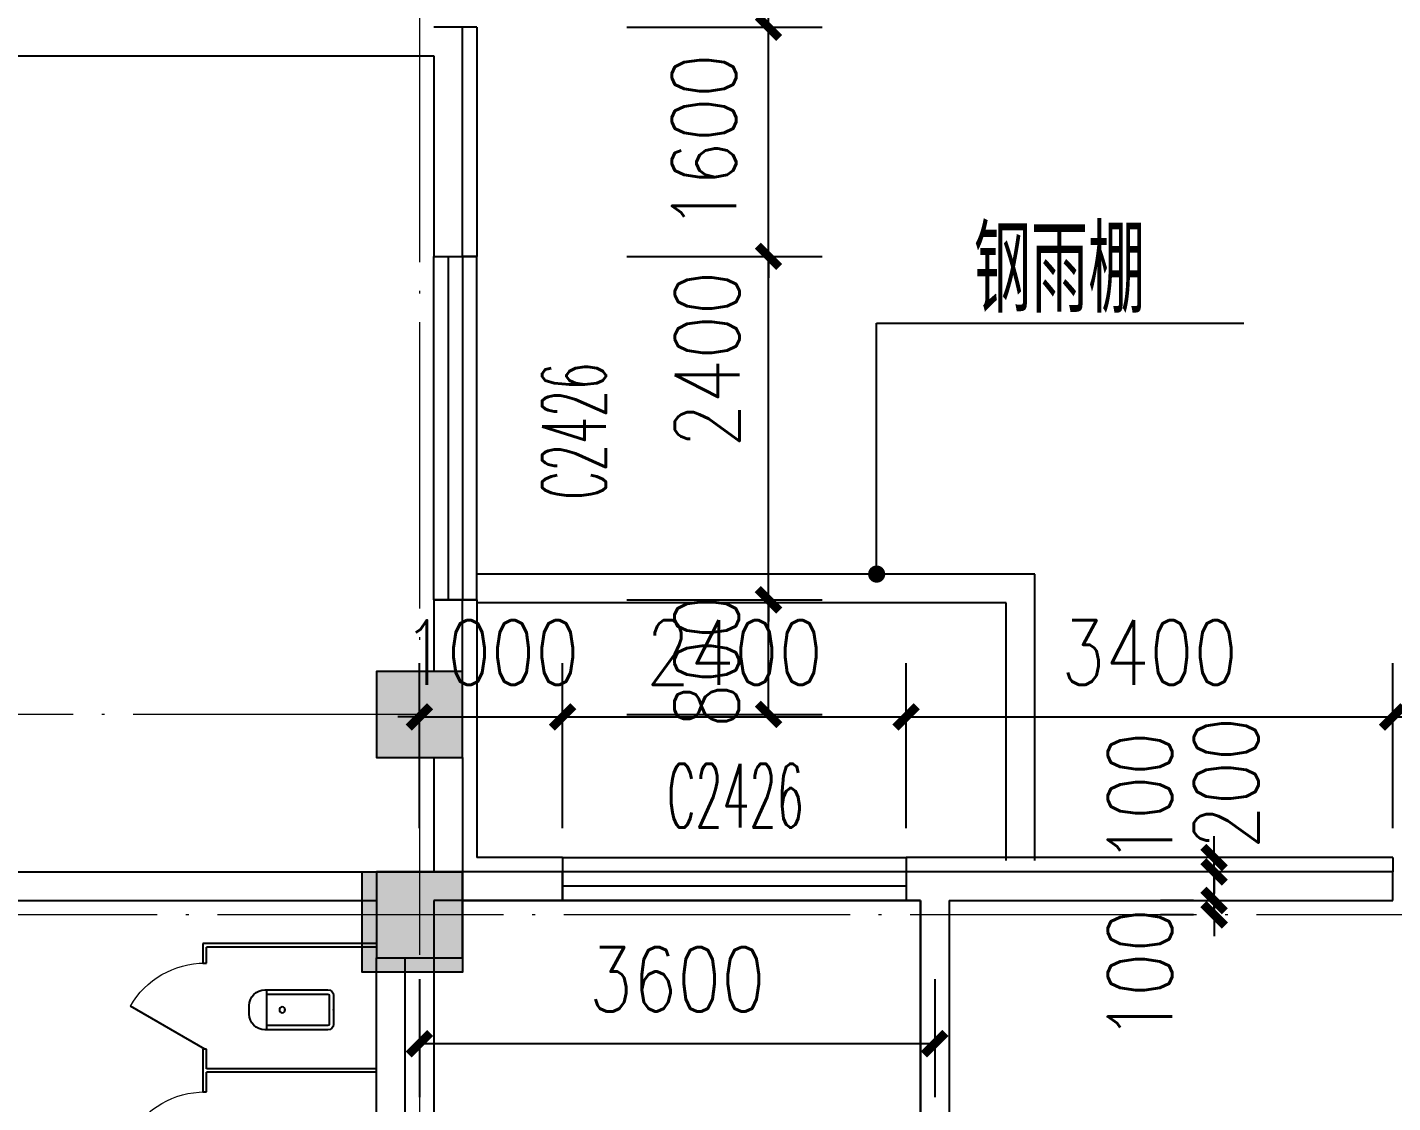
# Model space of a CAD drawing. Extents: x 1417642 to 3570900, y 124798 to 1191112.
# Drawn here: x 1464639 to 1474179, y 541058 to 548571 of the extents above; entities that cross this region are included whole.
import ezdxf

# ---------------------------------------------------------------- set-up
doc = ezdxf.new("R2010")
doc.units = 0
doc.header["$LTSCALE"] = 1000
doc.header["$MEASUREMENT"] = 0
doc.linetypes.add('DOTE', pattern=[2.42, 2, -0.2, 0.02, -0.2])
doc.layers.get('0').update_dxf_attribs({"linetype": 'CONTINUOUS'})
doc.layers.get('Defpoints').update_dxf_attribs({"linetype": 'CONTINUOUS'})
for name, color, linetype in [('colu', 2, 'CONTINUOUS'), ('COLUMN', 9, 'CONTINUOUS'), ('DIM_LEAD', 3, 'CONTINUOUS'), ('DIM_SYMB', 3, 'CONTINUOUS'), ('DOTE', 1, 'DOTE'), ('LATRINE', 6, 'CONTINUOUS'), ('LVTRY', 6, 'CONTINUOUS'), ('PUB_DIM', 3, 'CONTINUOUS'), ('PUB_HATCH', 8, 'CONTINUOUS'), ('PUB_TEXT', 40, 'CONTINUOUS'), ('STAIR', 2, 'CONTINUOUS'), ('SURFACE', 6, 'CONTINUOUS'), ('tiaozheng', 20, 'CONTINUOUS'), ('WALL', 4, 'CONTINUOUS'), ('WINDOW', 2, 'CONTINUOUS'), ('WINDOW_TEXT', 7, 'CONTINUOUS'), ('柱填充', 8, 'CONTINUOUS'), ('柱填充 @ 1', 8, 'CONTINUOUS')]:
    doc.layers.add(name, color=color, linetype=linetype)
doc.styles.add('_TCH_WINDOW', font='ROMANS.shx', dxfattribs={"width": 0.7, "height": 400, "bigfont": 'Z.shx'})
doc.styles.add('DIM_FONT', font='SIMPLEX.shx', dxfattribs={"width": 0.8})
doc.styles.add('Z', font='ROMANS', dxfattribs={"width": 0.7, "bigfont": 'Z'})
doc.dimstyles.new('DIMN150', dxfattribs={"dimscale": 1.5, "dimtxt": 300, "dimasz": 100, "dimexe": 250, "dimexo": 300, "dimgap": 150, "dimtad": 1, "dimdec": 0, "dimzin": 0, "dimdsep": 46, "dimtxsty": 'DIM_FONT', "dimblk": 'ARCHTICK', "dimcen": 0.09, "dimdle": 1.5, "dimclrt": 7, "dimazin": 2, "dimtfac": 1, "dimtdec": 0, "dimtix": 1, "dimtmove": 2, "dimatfit": 3, "dimldrblk": 'ARCHTICK', "dimfxl": 1, "dimtolj": 1, "dimtzin": 0, "dimarcsym": 0})

# ---------------------------------------------------------------- blocks, each defined once
blk = doc.blocks.new('5873')
at = {"layer": '柱填充 @ 1', "ltscale": 1000}
blk.add_hatch(color=256, dxfattribs=at).paths.add_polyline_path([(1531127.6, 714085.4), (1531827.6, 714085.4), (1531827.6, 713385.4), (1531127.6, 713385.4)])
at = {"layer": 'colu', "ltscale": 1000}
blk.add_lwpolyline([(1531127.6, 714085.4), (1531827.6, 714085.4), (1531827.6, 713385.4), (1531127.6, 713385.4)], close=True, dxfattribs=at)
blk = doc.blocks.new('896')
at = {"layer": '柱填充'}
h = blk.add_hatch(color=256, dxfattribs=at)
h.paths.add_polyline_path([(1580872.8, 568265.1), (1580872.8, 568965.1), (1580272.8, 568965.1), (1580272.8, 568265.1)])
h.paths.add_polyline_path([(1572872.8, 568265.1), (1572872.8, 568965.1), (1572272.8, 568965.1), (1572272.8, 568265.1)])
h.paths.add_polyline_path([(1564872.8, 568265.1), (1564872.8, 568965.1), (1564272.8, 568965.1), (1564272.8, 568265.1)])
h.paths.add_polyline_path([(1556872.8, 568265.1), (1556872.8, 568965.1), (1556272.8, 568965.1), (1556272.8, 568265.1)])
h.paths.add_polyline_path([(1546872.8, 568265.1), (1546872.8, 568965.1), (1546272.8, 568965.1), (1546272.8, 568265.1)])
h.paths.add_polyline_path([(1536872.8, 568265.1), (1536872.8, 568965.1), (1536272.8, 568965.1), (1536272.8, 568265.1)])
h.paths.add_polyline_path([(1533272.8, 568265.1), (1533272.8, 568965.1), (1532672.8, 568965.1), (1532672.8, 568265.1)])
h.paths.add_polyline_path([(1523272.8, 568365.1), (1523272.8, 568965.1), (1522672.8, 568965.1), (1522672.8, 568365.1)])
h.paths.add_polyline_path([(1590122.8, 558965.1), (1589422.8, 558965.1), (1589422.8, 558365.1), (1590122.8, 558365.1)])
h.paths.add_polyline_path([(1580922.8, 558365.1), (1580922.8, 559065.1), (1580222.8, 559065.1), (1580222.8, 558365.1)])
h.paths.add_polyline_path([(1572922.8, 558365.1), (1572922.8, 559065.1), (1572222.8, 559065.1), (1572222.8, 558365.1)])
h.paths.add_polyline_path([(1564922.8, 558365.1), (1564922.8, 559065.1), (1564222.8, 559065.1), (1564222.8, 558365.1)])
h.paths.add_polyline_path([(1556922.8, 558365.1), (1556922.8, 559065.1), (1556222.8, 559065.1), (1556222.8, 558365.1)])
h.paths.add_polyline_path([(1546922.8, 558365.1), (1546922.8, 559065.1), (1546222.8, 559065.1), (1546222.8, 558365.1)])
h.paths.add_polyline_path([(1536872.8, 558365.1), (1536872.8, 558965.1), (1536272.8, 558965.1), (1536272.8, 558365.1)])
h.paths.add_polyline_path([(1533272.8, 558365.1), (1533272.8, 558965.1), (1532672.8, 558965.1), (1532672.8, 558365.1)])
h.paths.add_polyline_path([(1523371.8, 558965.1), (1522671.8, 558965.1), (1522671.8, 558365.1), (1523371.8, 558365.1)])
h.paths.add_polyline_path([(1590122.8, 554765.1), (1590122.8, 555365.1), (1589522.8, 555365.1), (1589522.8, 554765.1)])
h.paths.add_polyline_path([(1580872.8, 554765.1), (1580872.8, 555365.1), (1580272.8, 555365.1), (1580272.8, 554765.1)])
h.paths.add_polyline_path([(1572872.8, 554765.1), (1572872.8, 555365.1), (1572272.8, 555365.1), (1572272.8, 554765.1)])
h.paths.add_polyline_path([(1564872.8, 554765.1), (1564872.8, 555365.1), (1564272.8, 555365.1), (1564272.8, 554765.1)])
h.paths.add_polyline_path([(1556872.8, 554765.1), (1556872.8, 555365.1), (1556272.8, 555365.1), (1556272.8, 554765.1)])
h.paths.add_polyline_path([(1546872.8, 554765.1), (1546872.8, 555365.1), (1546272.8, 555365.1), (1546272.8, 554765.1)])
h.paths.add_polyline_path([(1536872.8, 554765.1), (1536872.8, 555365.1), (1536272.8, 555365.1), (1536272.8, 554765.1)])
h.paths.add_polyline_path([(1533272.8, 554765.1), (1533272.8, 555365.1), (1532672.8, 555365.1), (1532672.8, 554765.1)])
h.paths.add_polyline_path([(1523371.8, 555365.1), (1522671.8, 555365.1), (1522671.8, 554765.1), (1523371.8, 554765.1)])
h.paths.add_polyline_path([(1590122.8, 546765.1), (1590122.8, 547365.1), (1589522.8, 547365.1), (1589522.8, 546765.1)])
h.paths.add_polyline_path([(1580872.8, 546765.1), (1580872.8, 547365.1), (1580272.8, 547365.1), (1580272.8, 546765.1)])
h.paths.add_polyline_path([(1572872.8, 546765.1), (1572872.8, 547365.1), (1572272.8, 547365.1), (1572272.8, 546765.1)])
h.paths.add_polyline_path([(1564872.8, 546765.1), (1564872.8, 547365.1), (1564272.8, 547365.1), (1564272.8, 546765.1)])
h.paths.add_polyline_path([(1556872.8, 546765.1), (1556872.8, 547365.1), (1556272.8, 547365.1), (1556272.8, 546765.1)])
h.paths.add_polyline_path([(1546872.8, 546715.1), (1546872.8, 547415.1), (1546172.8, 547415.1), (1546172.8, 546715.1)])
h.paths.add_polyline_path([(1536972.8, 546715.1), (1536972.8, 547415.1), (1536272.8, 547415.1), (1536272.8, 546715.1)])
h.paths.add_polyline_path([(1533272.8, 546715.1), (1533272.8, 547415.1), (1532572.8, 547415.1), (1532572.8, 546715.1)])
h.paths.add_polyline_path([(1523371.8, 547365.1), (1522671.8, 547365.1), (1522671.8, 546765.1), (1523371.8, 546765.1)])
h.paths.add_polyline_path([(1546872.8, 539365.1), (1546172.8, 539365.1), (1546172.8, 538765.1), (1546872.8, 538765.1)])
h.paths.add_polyline_path([(1536972.8, 538715.1), (1536972.8, 539415.1), (1536272.8, 539415.1), (1536272.8, 538715.1)])
h.paths.add_polyline_path([(1533272.8, 538715.1), (1533272.8, 539415.1), (1532572.8, 539415.1), (1532572.8, 538715.1)])
h.paths.add_polyline_path([(1523371.8, 539365.1), (1522671.8, 539365.1), (1522671.8, 538765.1), (1523371.8, 538765.1)])
h.paths.add_polyline_path([(1546872.8, 531365.1), (1546172.8, 531365.1), (1546172.8, 530765.1), (1546872.8, 530765.1)])
h.paths.add_polyline_path([(1536972.8, 530715.1), (1536972.8, 531415.1), (1536272.8, 531415.1), (1536272.8, 530715.1)])
h.paths.add_polyline_path([(1533272.8, 530715.1), (1533272.8, 531415.1), (1532572.8, 531415.1), (1532572.8, 530715.1)])
h.paths.add_polyline_path([(1523371.8, 531365.1), (1522671.8, 531365.1), (1522671.8, 530765.1), (1523371.8, 530765.1)])
h.paths.add_polyline_path([(1546872.8, 523365.1), (1546172.8, 523365.1), (1546172.8, 522765.1), (1546872.8, 522765.1)])
h.paths.add_polyline_path([(1536972.8, 522715.1), (1536972.8, 523415.1), (1536272.8, 523415.1), (1536272.8, 522715.1)])
h.paths.add_polyline_path([(1533272.8, 522715.1), (1533272.8, 523415.1), (1532572.8, 523415.1), (1532572.8, 522715.1)])
h.paths.add_polyline_path([(1523371.8, 523365.1), (1522671.8, 523365.1), (1522671.8, 522765.1), (1523371.8, 522765.1)])
h.paths.add_polyline_path([(1546872.8, 515365.1), (1546172.8, 515365.1), (1546172.8, 514765.1), (1546872.8, 514765.1)])
h.paths.add_polyline_path([(1536972.8, 514715.1), (1536972.8, 515415.1), (1536272.8, 515415.1), (1536272.8, 514715.1)])
h.paths.add_polyline_path([(1533272.8, 514715.1), (1533272.8, 515415.1), (1532572.8, 515415.1), (1532572.8, 514715.1)])
h.paths.add_polyline_path([(1523371.8, 515365.1), (1522671.8, 515365.1), (1522671.8, 514765.1), (1523371.8, 514765.1)])
h.paths.add_polyline_path([(1546872.8, 507365.1), (1546172.8, 507365.1), (1546172.8, 506765.1), (1546872.8, 506765.1)])
h.paths.add_polyline_path([(1536972.8, 506715.1), (1536972.8, 507415.1), (1536272.8, 507415.1), (1536272.8, 506715.1)])
h.paths.add_polyline_path([(1533272.8, 506715.1), (1533272.8, 507415.1), (1532572.8, 507415.1), (1532572.8, 506715.1)])
h.paths.add_polyline_path([(1523371.8, 507365.1), (1522671.8, 507365.1), (1522671.8, 506765.1), (1523371.8, 506765.1)])
h.paths.add_polyline_path([(1546872.8, 499365.1), (1546172.8, 499365.1), (1546172.8, 498765.1), (1546872.8, 498765.1)])
h.paths.add_polyline_path([(1536972.8, 498715.1), (1536972.8, 499415.1), (1536272.8, 499415.1), (1536272.8, 498715.1)])
h.paths.add_polyline_path([(1533272.8, 498715.1), (1533272.8, 499415.1), (1532572.8, 499415.1), (1532572.8, 498715.1)])
h.paths.add_polyline_path([(1523371.8, 499365.1), (1522671.8, 499365.1), (1522671.8, 498765.1), (1523371.8, 498765.1)])
h.paths.add_polyline_path([(1546872.8, 490765.1), (1546872.8, 491365.1), (1546272.8, 491365.1), (1546272.8, 490765.1)])
h.paths.add_polyline_path([(1536872.8, 490765.1), (1536872.8, 491365.1), (1536272.8, 491365.1), (1536272.8, 490765.1)])
h.paths.add_polyline_path([(1533272.8, 490765.1), (1533272.8, 491365.1), (1532672.8, 491365.1), (1532672.8, 490765.1)])
h.paths.add_polyline_path([(1523272.8, 490765.1), (1523272.8, 491365.1), (1522672.8, 491365.1), (1522672.8, 490765.1)])
at = {"layer": 'colu'}
blk.add_lwpolyline([(1546872.8, 490765.1), (1546872.8, 491365.1), (1546272.8, 491365.1), (1546272.8, 490765.1)], close=True, dxfattribs=at)
blk = doc.blocks.new('_ArchTick')
at = {"color": 0, "linetype": 'ByBlock', "const_width": 0.4}
blk.add_lwpolyline([(-0.5, -0.5), (0.5, 0.5)], dxfattribs=at)
blk = doc.blocks.new('*D2379')
at = {"layer": 'Defpoints', "color": 0}
for p in [(1472930.8, 542470.9), (1473236.1, 542470.9), (1473236.1, 542370.9)]:
    blk.add_point(p, dxfattribs=at)
at = {"layer": 'PUB_DIM', "color": 0, "lineweight": -2}
for p, q in [((1472930.8, 542470.9), (1472930.8, 542620.9)), ((1472786.1, 542470.9), (1472555.8, 542470.9)), ((1472930.8, 542370.9), (1472930.8, 542470.9)), ((1472786.1, 542370.9), (1472555.8, 542370.9)), ((1472930.8, 542370.9), (1472930.8, 542220.9))]:
    blk.add_line(p, q, dxfattribs=at)
at = {"layer": 'PUB_DIM', "color": 0, "lineweight": -2, "xscale": 150, "yscale": 150, "zscale": 150}
for p, rotation in [((1472930.8, 542470.9), 270), ((1472930.8, 542370.9), 90)]:
    blk.add_blockref('_ArchTick', p, dxfattribs=dict(at, rotation=rotation))
at = {"layer": 'PUB_DIM', "color": 7, "insert": (1472413.3, 541953.1), "char_height": 450, "attachment_point": 5, "rotation": 90, "style": 'DIM_FONT'}
blk.add_mtext('\\A1;100', dxfattribs=at)
blk = doc.blocks.new('*D2380')
at = {"layer": 'Defpoints', "color": 0}
for p in [(1472930.8, 542670.9), (1473236.1, 542670.9), (1473236.1, 542470.9)]:
    blk.add_point(p, dxfattribs=at)
at = {"layer": 'PUB_DIM', "color": 0, "lineweight": -2}
for p, q in [((1472930.8, 542670.9), (1472930.8, 542820.9)), ((1472786.1, 542670.9), (1472555.8, 542670.9)), ((1472930.8, 542470.9), (1472930.8, 542670.9)), ((1472786.1, 542470.9), (1472555.8, 542470.9)), ((1472930.8, 542470.9), (1472930.8, 542320.9))]:
    blk.add_line(p, q, dxfattribs=at)
at = {"layer": 'PUB_DIM', "color": 0, "lineweight": -2, "xscale": 150, "yscale": 150, "zscale": 150}
for p, rotation in [((1472930.8, 542670.9), 270), ((1472930.8, 542470.9), 90)]:
    blk.add_blockref('_ArchTick', p, dxfattribs=dict(at, rotation=rotation))
at = {"layer": 'PUB_DIM', "color": 7, "insert": (1473015.2, 543290.6), "char_height": 450, "attachment_point": 5, "rotation": 90, "style": 'DIM_FONT'}
blk.add_mtext('\\A1;200', dxfattribs=at)
blk = doc.blocks.new('*D2381')
at = {"layer": 'Defpoints', "color": 0}
for p in [(1472930.8, 542770.9), (1473236.1, 542770.9), (1473236.1, 542670.9)]:
    blk.add_point(p, dxfattribs=at)
at = {"layer": 'PUB_DIM', "color": 0, "lineweight": -2}
for p, q in [((1472930.8, 542770.9), (1472930.8, 542920.9)), ((1472786.1, 542770.9), (1472555.8, 542770.9)), ((1472930.8, 542670.9), (1472930.8, 542770.9)), ((1472786.1, 542670.9), (1472555.8, 542670.9)), ((1472930.8, 542670.9), (1472930.8, 542520.9))]:
    blk.add_line(p, q, dxfattribs=at)
at = {"layer": 'PUB_DIM', "color": 0, "lineweight": -2, "xscale": 150, "yscale": 150, "zscale": 150}
for p, rotation in [((1472930.8, 542770.9), 270), ((1472930.8, 542670.9), 90)]:
    blk.add_blockref('_ArchTick', p, dxfattribs=dict(at, rotation=rotation))
at = {"layer": 'PUB_DIM', "color": 7, "insert": (1472413.3, 543188.6), "char_height": 450, "attachment_point": 5, "rotation": 90, "style": 'DIM_FONT'}
blk.add_mtext('\\A1;100', dxfattribs=at)
blk = doc.blocks.new('*D2668')
at = {"layer": 'Defpoints', "color": 0}
for p in [(1468377.5, 544570.9), (1469817.5, 544570.9), (1468377.5, 543770.9)]:
    blk.add_point(p, dxfattribs=at)
at = {"layer": 'PUB_DIM', "color": 0, "lineweight": -2}
for p, q in [((1468827.5, 544570.9), (1470192.5, 544570.9)), ((1469817.5, 543768.6), (1469817.5, 544573.1)), ((1468827.5, 543770.9), (1470192.5, 543770.9))]:
    blk.add_line(p, q, dxfattribs=at)
at = {"layer": 'PUB_DIM', "color": 0, "lineweight": -2, "xscale": 150, "yscale": 150, "zscale": 150}
for p, rotation in [((1469817.5, 544570.9), 90), ((1469817.5, 543770.9), 270)]:
    blk.add_blockref('_ArchTick', p, dxfattribs=dict(at, rotation=rotation))
at = {"layer": 'PUB_DIM', "color": 7, "insert": (1469385.5, 544141.4), "char_height": 450, "attachment_point": 5, "rotation": 90, "style": 'DIM_FONT'}
blk.add_mtext('\\A1;800', dxfattribs=at)
blk = doc.blocks.new('*D2669')
at = {"layer": 'Defpoints', "color": 0}
for p in [(1468377.5, 546970.9), (1469817.5, 546970.9), (1468377.5, 544570.9)]:
    blk.add_point(p, dxfattribs=at)
at = {"layer": 'PUB_DIM', "color": 0, "lineweight": -2}
for p, q in [((1469817.5, 546970.9), (1469817.5, 547120.9)), ((1468827.5, 546970.9), (1470192.5, 546970.9)), ((1469817.5, 544570.9), (1469817.5, 546970.9)), ((1468827.5, 544570.9), (1470192.5, 544570.9)), ((1469817.5, 544570.9), (1469817.5, 544420.9))]:
    blk.add_line(p, q, dxfattribs=at)
at = {"layer": 'PUB_DIM', "color": 0, "lineweight": -2, "xscale": 150, "yscale": 150, "zscale": 150}
for p, rotation in [((1469817.5, 546970.9), 270), ((1469817.5, 544570.9), 90)]:
    blk.add_blockref('_ArchTick', p, dxfattribs=dict(at, rotation=rotation))
at = {"layer": 'PUB_DIM', "color": 7, "insert": (1469388.8, 546251.6), "char_height": 450, "attachment_point": 5, "rotation": 90, "style": 'DIM_FONT'}
blk.add_mtext('\\A1;2400', dxfattribs=at)
blk = doc.blocks.new('*D2670')
at = {"layer": 'Defpoints', "color": 0}
for p in [(1468377.5, 548570.9), (1469817.5, 548570.9), (1468377.5, 546970.9)]:
    blk.add_point(p, dxfattribs=at)
at = {"layer": 'PUB_DIM', "color": 0, "lineweight": -2}
for p, q in [((1469817.5, 548570.9), (1469817.5, 548720.9)), ((1468827.5, 548570.9), (1470192.5, 548570.9)), ((1469817.5, 546970.9), (1469817.5, 548570.9)), ((1468827.5, 546970.9), (1470192.5, 546970.9)), ((1469817.5, 546970.9), (1469817.5, 546820.9))]:
    blk.add_line(p, q, dxfattribs=at)
at = {"layer": 'PUB_DIM', "color": 0, "lineweight": -2, "xscale": 150, "yscale": 150, "zscale": 150}
for p, rotation in [((1469817.5, 548570.9), 270), ((1469817.5, 546970.9), 90)]:
    blk.add_blockref('_ArchTick', p, dxfattribs=dict(at, rotation=rotation))
at = {"layer": 'PUB_DIM', "color": 7, "insert": (1469367.5, 547770.9), "char_height": 450, "attachment_point": 5, "rotation": 90, "style": 'DIM_FONT'}
blk.add_mtext('\\A1;1600', dxfattribs=at)
blk = doc.blocks.new('*D2671')
at = {"layer": 'Defpoints', "color": 0}
for p in [(1468377.5, 550770.9), (1469817.5, 550770.9), (1468377.5, 548570.9)]:
    blk.add_point(p, dxfattribs=at)
at = {"layer": 'PUB_DIM', "color": 0, "lineweight": -2}
for p, q in [((1468827.5, 550770.9), (1470192.5, 550770.9)), ((1469817.5, 548568.6), (1469817.5, 550773.1)), ((1468827.5, 548570.9), (1470192.5, 548570.9))]:
    blk.add_line(p, q, dxfattribs=at)
at = {"layer": 'PUB_DIM', "color": 0, "lineweight": -2, "xscale": 150, "yscale": 150, "zscale": 150}
for p, rotation in [((1469817.5, 550770.9), 90), ((1469817.5, 548570.9), 270)]:
    blk.add_blockref('_ArchTick', p, dxfattribs=dict(at, rotation=rotation))
at = {"layer": 'PUB_DIM', "color": 7, "insert": (1469367.5, 549670.9), "char_height": 450, "attachment_point": 5, "rotation": 90, "style": 'DIM_FONT'}
blk.add_mtext('\\A1;2200', dxfattribs=at)
blk = doc.blocks.new('*D3043')
at = {"layer": 'Defpoints', "color": 0}
for p in [(1467378.7, 542370.9), (1470978.7, 542370.9), (1470978.7, 541470.9)]:
    blk.add_point(p, dxfattribs=at)
at = {"layer": 'PUB_DIM', "color": 0, "lineweight": -2}
for p, q in [((1467378.7, 541920.9), (1467378.7, 541095.9)), ((1470978.7, 541920.9), (1470978.7, 541095.9)), ((1467376.4, 541470.9), (1470980.9, 541470.9))]:
    blk.add_line(p, q, dxfattribs=at)
at = {"layer": 'PUB_DIM', "color": 0, "lineweight": -2, "xscale": 150, "yscale": 150, "zscale": 150, "rotation": 180}
blk.add_blockref('_ArchTick', (1467378.7, 541470.9), dxfattribs=at)
at = {"layer": 'PUB_DIM', "color": 0, "lineweight": -2, "xscale": 150, "yscale": 150, "zscale": 150}
blk.add_blockref('_ArchTick', (1470978.7, 541470.9), dxfattribs=at)
at = {"layer": 'PUB_DIM', "color": 7, "insert": (1469178.7, 541920.9), "char_height": 450, "attachment_point": 5, "style": 'DIM_FONT'}
blk.add_mtext('\\A1;3600', dxfattribs=at)
blk = doc.blocks.new('*D3183')
at = {"layer": 'Defpoints', "color": 0}
for p in [(1476578.7, 543753.4), (1474178.7, 542527.2), (1476578.7, 542527.2)]:
    blk.add_point(p, dxfattribs=at)
at = {"layer": 'PUB_DIM', "color": 0, "lineweight": -2}
for p, q in [((1474178.7, 542977.2), (1474178.7, 544128.4)), ((1476578.7, 542977.2), (1476578.7, 544128.4)), ((1474176.4, 543753.4), (1476580.9, 543753.4))]:
    blk.add_line(p, q, dxfattribs=at)
at = {"layer": 'PUB_DIM', "color": 0, "lineweight": -2, "xscale": 150, "yscale": 150, "zscale": 150, "rotation": 180}
blk.add_blockref('_ArchTick', (1474178.7, 543753.4), dxfattribs=at)
at = {"layer": 'PUB_DIM', "color": 0, "lineweight": -2, "xscale": 150, "yscale": 150, "zscale": 150}
blk.add_blockref('_ArchTick', (1476578.7, 543753.4), dxfattribs=at)
at = {"layer": 'PUB_DIM', "color": 7, "insert": (1475378.7, 544203.4), "char_height": 450, "attachment_point": 5, "style": 'DIM_FONT'}
blk.add_mtext('\\A1;2400', dxfattribs=at)
blk = doc.blocks.new('*D3184')
at = {"layer": 'Defpoints', "color": 0}
for p in [(1474178.7, 543753.4), (1470778.7, 542527.2), (1474178.7, 542527.2)]:
    blk.add_point(p, dxfattribs=at)
at = {"layer": 'PUB_DIM', "color": 0, "lineweight": -2}
for p, q in [((1470778.7, 542977.2), (1470778.7, 544128.4)), ((1474178.7, 542977.2), (1474178.7, 544128.4)), ((1470776.4, 543753.4), (1474180.9, 543753.4))]:
    blk.add_line(p, q, dxfattribs=at)
at = {"layer": 'PUB_DIM', "color": 0, "lineweight": -2, "xscale": 150, "yscale": 150, "zscale": 150, "rotation": 180}
blk.add_blockref('_ArchTick', (1470778.7, 543753.4), dxfattribs=at)
at = {"layer": 'PUB_DIM', "color": 0, "lineweight": -2, "xscale": 150, "yscale": 150, "zscale": 150}
blk.add_blockref('_ArchTick', (1474178.7, 543753.4), dxfattribs=at)
at = {"layer": 'PUB_DIM', "color": 7, "insert": (1472478.7, 544203.4), "char_height": 450, "attachment_point": 5, "style": 'DIM_FONT'}
blk.add_mtext('\\A1;3400', dxfattribs=at)
blk = doc.blocks.new('*D3185')
at = {"layer": 'Defpoints', "color": 0}
for p in [(1470778.7, 543753.4), (1468378.7, 542527.2), (1470778.7, 542527.2)]:
    blk.add_point(p, dxfattribs=at)
at = {"layer": 'PUB_DIM', "color": 0, "lineweight": -2}
for p, q in [((1468378.7, 542977.2), (1468378.7, 544128.4)), ((1470778.7, 542977.2), (1470778.7, 544128.4)), ((1468376.4, 543753.4), (1470780.9, 543753.4))]:
    blk.add_line(p, q, dxfattribs=at)
at = {"layer": 'PUB_DIM', "color": 0, "lineweight": -2, "xscale": 150, "yscale": 150, "zscale": 150, "rotation": 180}
blk.add_blockref('_ArchTick', (1468378.7, 543753.4), dxfattribs=at)
at = {"layer": 'PUB_DIM', "color": 0, "lineweight": -2, "xscale": 150, "yscale": 150, "zscale": 150}
blk.add_blockref('_ArchTick', (1470778.7, 543753.4), dxfattribs=at)
at = {"layer": 'PUB_DIM', "color": 7, "insert": (1469578.7, 544203.4), "char_height": 450, "attachment_point": 5, "style": 'DIM_FONT'}
blk.add_mtext('\\A1;2400', dxfattribs=at)
blk = doc.blocks.new('*D3186')
at = {"layer": 'Defpoints', "color": 0}
for p in [(1468378.7, 543753.4), (1467378.7, 542527.2), (1468378.7, 542527.2)]:
    blk.add_point(p, dxfattribs=at)
at = {"layer": 'PUB_DIM', "color": 0, "lineweight": -2}
for p, q in [((1467378.7, 542977.2), (1467378.7, 544128.4)), ((1468378.7, 542977.2), (1468378.7, 544128.4)), ((1467378.7, 543753.4), (1467228.7, 543753.4)), ((1467378.7, 543753.4), (1468378.7, 543753.4)), ((1468378.7, 543753.4), (1468528.7, 543753.4))]:
    blk.add_line(p, q, dxfattribs=at)
at = {"layer": 'PUB_DIM', "color": 0, "lineweight": -2, "xscale": 150, "yscale": 150, "zscale": 150}
blk.add_blockref('_ArchTick', (1467378.7, 543753.4), dxfattribs=at)
at = {"layer": 'PUB_DIM', "color": 0, "lineweight": -2, "xscale": 150, "yscale": 150, "zscale": 150, "rotation": 180}
blk.add_blockref('_ArchTick', (1468378.7, 543753.4), dxfattribs=at)
at = {"layer": 'PUB_DIM', "color": 7, "insert": (1467878.7, 544203.4), "char_height": 450, "attachment_point": 5, "style": 'DIM_FONT'}
blk.add_mtext('\\A1;1000', dxfattribs=at)
blk = doc.blocks.new('_FZH')
blk.add_lwpolyline([(-0.5, -0.5), (0.5, -0.5), (0.5, 0.5), (-0.5, 0.5)], close=True)
at = {"layer": 'PUB_HATCH'}
blk.add_solid([(-0.5, -0.5), (0.5, -0.5), (-0.5, 0.5), (0.5, 0.5)], dxfattribs=at)
blk = doc.blocks.new('$TCHSYS$WIN2D')
for p, q in [((-0.5, 0.5), (0.5, 0.5)), ((-0.5, 0.5), (-0.5, -0.5)), ((0.5, 0.5), (0.5, -0.5)), ((0.5, 0.1667), (-0.5, 0.1667)), ((0.5, -0.1667), (-0.5, -0.1667)), ((-0.5, -0.5), (0.5, -0.5))]:
    blk.add_line(p, q)
blk = doc.blocks.new('$lvtry$00000200')
for p, q in [((-139.8, -40, 0), (-139.8, -479.7, 0)), ((-109.8, -40, 0), (-109.8, -469.7, 0)), ((99.8, 0, 0), (-99.8, 0, 0)), ((99.8, -30, 0), (-99.8, -30, 0)), ((109.8, -469.7, 0), (109.8, -40, 0)), ((139.8, -479.7, 0), (139.8, -40, 0)), ((139.8, -469.7, 0), (-139.8, -469.7, 0)), ((-29.8, -589.7, 0), (29.8, -589.7, 0))]:
    blk.add_line(p, q)
blk.add_circle((0, -358.6, 0), 20)
for centre, radius, start, end in [((-99.8, -40, 0), 40, 90, 180), ((-99.8, -40, 0), 10, 90, 180), ((99.8, -40, 0), 40, 0, 90), ((99.8, -40, 0), 10, 0, 90), ((-29.8, -479.7, 0), 110, 180, 270), ((29.8, -479.7, 0), 110, 270, 0)]:
    blk.add_arc(centre, radius, start, end)
blk.add_point((0, 0))
blk = doc.blocks.new('$TCHSYS$APDOOR2D')
blk.add_line((0.5, 0), (0, 0.866))
at = {"lineweight": 13}
blk.add_arc((0.5, 0), 1, 120, 180, dxfattribs=at)

msp = doc.modelspace()

# ---------------------------------------------------------------- linework, layer by layer
at = {"layer": 'DIM_LEAD', "color": 2}
for p, q in [((1470573.2, 544751), (1470573.2, 546505)), ((1470573.2, 546505), (1473138.5, 546505))]:
    msp.add_line(p, q, dxfattribs=at)
at = {"layer": 'DIM_LEAD', "color": 2, "const_width": 60}
msp.add_lwpolyline([(1470573.2, 544721, 1), (1470573.2, 544781, 1)], format="xyb", close=True, dxfattribs=at)
at = {"layer": 'DIM_SYMB'}
msp.add_lwpolyline([(1470078.7, 536415.9, 0, 0, 0), (1470078.7, 541670.9, 0, 0, 0), (1468278.7, 541670.9, 0, 0, 0), (1468278.7, 538350.9, 120, 0, 0), (1468278.7, 537900.9, 0, 0, 0)], format="xyseb", dxfattribs=at)
at = {"layer": 'DOTE', "lineweight": 0, "elevation": 0}
for points in [[(1467378.7, 626370.9), (1467378.7, 515570.4)], [(1467378.7, 543770.9), (1432052.3, 543770.9)], [(1596227.1, 542370.9), (1431752.3, 542370.9)]]:
    msp.add_lwpolyline(points, dxfattribs=at)
at = {"layer": 'LATRINE'}
for p, q in [((1467078.7, 542169.6), (1465866.2, 542169.6)), ((1465866.2, 542169.6), (1465866.2, 542033.3)), ((1467078.7, 542144.6), (1465891.2, 542144.6)), ((1465891.2, 542033.3), (1465891.2, 542144.6)), ((1465866.2, 542033.3), (1465891.2, 542033.3)), ((1465891.2, 541433.3), (1465866.2, 541433.3)), ((1465866.2, 541433.3), (1465866.2, 541286.3)), ((1465891.2, 541295.8), (1465891.2, 541433.3)), ((1467078.7, 541295.8), (1465891.2, 541295.8)), ((1467078.7, 541270.8), (1467078.7, 541295.8)), ((1465866.2, 541283.3), (1465866.2, 541133.3)), ((1467078.7, 541270.8), (1465891.2, 541270.8)), ((1465891.2, 541133.3), (1465891.2, 541270.8)), ((1465866.2, 541133.3), (1465891.2, 541133.3))]:
    msp.add_line(p, q, dxfattribs=at)
at = {"layer": 'STAIR'}
for p, q in [((1470878.7, 542470.9), (1467478.7, 542470.9)), ((1467478.7, 542470.9), (1467478.7, 540870.9)), ((1470878.7, 540870.9), (1470878.7, 542470.9))]:
    msp.add_line(p, q, dxfattribs=at)
at = {"layer": 'SURFACE'}
for p, q in [((1467778.7, 548570.9), (1467678.7, 548570.9)), ((1467778.7, 548570.9), (1467778.7, 548470.9)), ((1467778.7, 548470.9), (1467778.7, 546970.9)), ((1467778.7, 546970.9), (1467678.7, 546970.9)), ((1467778.7, 544570.9), (1467678.7, 544570.9)), ((1467778.7, 544570.9), (1467778.7, 543770.9)), ((1467778.7, 543770.9), (1467778.7, 542770.9)), ((1468378.7, 542770.9), (1467778.7, 542770.9)), ((1468378.7, 542770.9), (1468378.7, 542670.9)), ((1470778.7, 542770.9), (1470778.7, 542670.9)), ((1470978.7, 542770.9), (1470778.7, 542770.9)), ((1474178.7, 542770.9), (1470978.7, 542770.9)), ((1474178.7, 542770.9), (1474178.7, 542670.9))]:
    msp.add_line(p, q, dxfattribs=at)
at = {"layer": 'tiaozheng', "color": 2}
for p, q in [((1471678.7, 544750.9, 0), (1467778.7, 544750.9, 0)), ((1471678.7, 542751, 0), (1471678.7, 544750.9, 0)), ((1471478.7, 544550.9, 0), (1467778.7, 544550.9, 0)), ((1471478.7, 542751, 0), (1471478.7, 544550.9, 0))]:
    msp.add_line(p, q, dxfattribs=at)
at = {"layer": 'WALL'}
for p, q in [((1467678.7, 548570.9), (1467478.7, 548570.9)), ((1467678.7, 548470.9), (1467678.7, 548570.9)), ((1467678.7, 546970.9), (1467678.7, 548470.9)), ((1457278.7, 548370.9), (1467478.7, 548370.9)), ((1467478.7, 548370.9), (1467478.7, 546970.9)), ((1467478.7, 546970.9), (1467678.7, 546970.9)), ((1467678.7, 544570.9), (1467478.7, 544570.9)), ((1467478.7, 544570.9), (1467478.7, 544070.9)), ((1467678.7, 544070.9), (1467678.7, 544570.9)), ((1467478.7, 543470.9), (1467478.7, 542670.9)), ((1467678.7, 543470.9), (1467678.7, 542670.9)), ((1462478.7, 542670.9), (1467078.7, 542670.9)), ((1468378.7, 542670.9), (1467678.7, 542670.9)), ((1468378.7, 542470.9), (1468378.7, 542670.9)), ((1470978.7, 542670.9), (1470778.7, 542670.9)), ((1470778.7, 542670.9), (1470778.7, 542470.9)), ((1474178.7, 542670.9), (1470978.7, 542670.9)), ((1474178.7, 542470.9), (1474178.7, 542670.9)), ((1462578.7, 542470.9), (1467078.7, 542470.9)), ((1467678.7, 542470.9), (1468378.7, 542470.9)), ((1470778.7, 542470.9), (1470878.7, 542470.9)), ((1470878.7, 542470.9), (1470878.7, 534270.9)), ((1471078.7, 542470.9), (1471078.7, 534270.9)), ((1471078.7, 542470.9), (1474178.7, 542470.9)), ((1467078.7, 537670.8), (1467078.7, 542070.9)), ((1467278.7, 537570.8), (1467278.7, 542070.9))]:
    msp.add_line(p, q, dxfattribs=at)

# ---------------------------------------------------------------- block references
at = {"layer": 'COLUMN', "lineweight": 0, "xscale": 600, "yscale": 600, "zscale": 600}
for p in [(1467378.7, 543770.9, 0), (1467378.7, 542370.9, 0)]:
    msp.add_blockref('_FZH', p, dxfattribs=at)
at = {"layer": 'LATRINE', "lineweight": 0, "xscale": 600, "yscale": -600, "zscale": 25, "rotation": 270}
for p in [(1465878.7, 541733.3), (1465878.7, 540833.3)]:
    msp.add_blockref('$TCHSYS$APDOOR2D', p, dxfattribs=at)
at = {"layer": 'LVTRY', "lineweight": 0, "yscale": -0.9999999999999998, "rotation": 90.00000000000001}
msp.add_blockref('$lvtry$00000200', (1466778.7, 541707.1, 0), dxfattribs=at)
at = {"layer": 'tiaozheng'}
for name, p in [('896', (-79194.1, 52705.8, 0)), ('5873', (-64148.9, -171414.5, 0))]:
    msp.add_blockref(name, p, dxfattribs=at)
at = {"layer": 'WINDOW', "color": 2}
ref = msp.add_blockref('$TCHSYS$WIN2D', (1467628.7, 545770.9), dxfattribs=dict(at, xscale=-2400, yscale=-300, zscale=-2400, rotation=270))
ref.add_attrib('A', 'C2426', (1468681.6, 545272.1), dxfattribs={"layer": 'WINDOW_TEXT', "color": 2, "height": 446.25, "rotation": 90, "style": '_TCH_WINDOW', "width": 0.494118})
ref = msp.add_blockref('$TCHSYS$WIN2D', (1469578.7, 542620.9), dxfattribs=dict(at, xscale=-2400, yscale=-300, zscale=-2400, rotation=180))
ref.add_attrib('A', 'C2426', (1469108.8, 542980.1), dxfattribs={"layer": 'WINDOW_TEXT', "color": 2, "height": 446.25, "style": '_TCH_WINDOW', "width": 0.494118})

# ---------------------------------------------------------------- texts
at = {"layer": 'PUB_TEXT', "style": 'Z', "width": 0.7}
msp.add_text('钢雨棚', height=600, dxfattribs=at).set_placement((1471252.7, 546576.7))

# ---------------------------------------------------------------- dimensions: what is measured, and where the dimension line sits
at = {"layer": 'PUB_DIM'}
for p1, p2, distance, picture, middle in [((1468377.5, 548570.9), (1468377.5, 550770.9), -1440, '*D2671', (1469367.5, 549670.9)), ((1468377.5, 546970.9), (1468377.5, 548570.9), -1440, '*D2670', (1469367.5, 547770.9)), ((1467378.7, 542527.2), (1468378.7, 542527.2), 1226.2, '*D3186', (1467878.7, 544203.4)), ((1468378.7, 542527.2), (1470778.7, 542527.2), 1226.2, '*D3185', (1469578.7, 544203.4)), ((1470778.7, 542527.2), (1474178.7, 542527.2), 1226.2, '*D3184', (1472478.7, 544203.4)), ((1474178.7, 542527.2), (1476578.7, 542527.2), 1226.2, '*D3183', (1475378.7, 544203.4)), ((1467378.7, 542370.9), (1470978.7, 542370.9), -900, '*D3043', (1469178.7, 541920.9))]:
    dim = msp.add_aligned_dim(p1=p1, p2=p2, distance=distance, dimstyle='DIMN150', dxfattribs=at)
    dim.commit()
    dim.dimension.update_dxf_attribs({"geometry": picture, "text_midpoint": middle})
for base, p1, p2, picture, middle in [((1469817.5, 546970.9), (1468377.5, 544570.9), (1468377.5, 546970.9), '*D2669', (1469388.8, 546251.6)), ((1469817.5, 544570.9), (1468377.5, 543770.9), (1468377.5, 544570.9), '*D2668', (1469385.5, 544141.4)), ((1472930.8, 542670.9), (1473236.1, 542470.9), (1473236.1, 542670.9), '*D2380', (1473015.2, 543290.6)), ((1472930.8, 542770.9), (1473236.1, 542670.9), (1473236.1, 542770.9), '*D2381', (1472413.3, 543188.6)), ((1472930.8, 542470.9), (1473236.1, 542370.9), (1473236.1, 542470.9), '*D2379', (1472413.3, 541953.1))]:
    dim = msp.add_linear_dim(base=base, p1=p1, p2=p2, angle=90, dimstyle='DIMN150', dxfattribs=at)
    dim.commit()
    dim.dimension.update_dxf_attribs({"geometry": picture, "text_midpoint": middle, "dimtype": 129})

doc.saveas('drawing.dxf')
